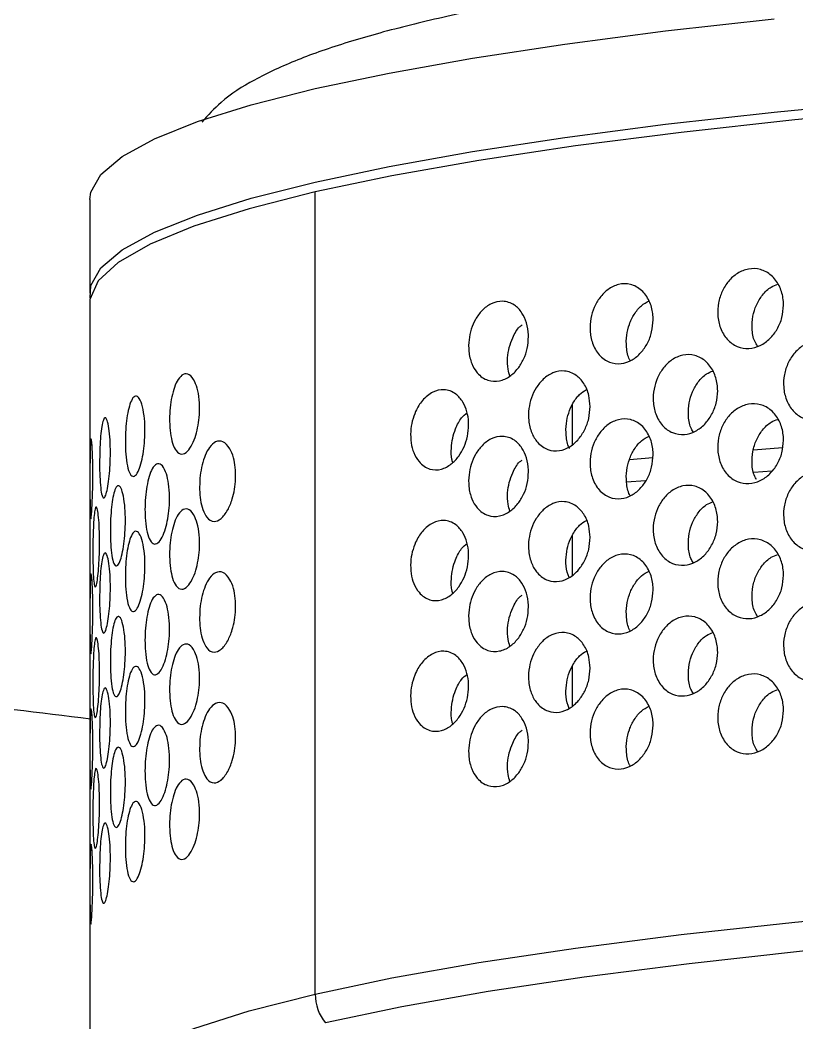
# Model space of a CAD drawing. Extents: x -54 to 18, y -18 to 89.
# Drawn here: x -24.053 to -23.083, y 22.315 to 23.567 of the extents above; entities that cross this region are included whole.
import ezdxf

# ---------------------------------------------------------------- set-up
doc = ezdxf.new("R2010")
doc.units = 0
doc.header["$MEASUREMENT"] = 0
doc.layers.add('GEOMETRY', color=2, linetype='Continuous', lineweight=25)

# ---------------------------------------------------------------- blocks, each defined once
blk = doc.blocks.new('2026 MINI-ASPIRE')
at = {"layer": 'GEOMETRY'}
for p, q in [((-5.809, -28.4009), (-5.809, -27.3991)), ((-6.0905, -27.4087), (-6.0905, -27.5253)), ((-6.0905, -27.5377), (-6.0905, -27.8206)), ((-5.4878, -27.7145), (-5.4878, -27.6648)), ((-5.4878, -27.7145), (-5.4878, -27.6648)), ((-5.2617, -27.7212), (-5.2253, -27.7184)), ((-5.4166, -27.7331), (-5.3873, -27.7308)), ((-5.2387, -27.7478), (-5.261, -27.7495)), ((-5.3963, -27.7599), (-5.4201, -27.7617)), ((-5.4878, -27.8778), (-5.4878, -27.8281)), ((-5.4878, -27.8778), (-5.4878, -27.8281)), ((-6.0905, -27.9106), (-6.0905, -27.9839)), ((-5.4878, -28.041), (-5.4878, -27.9914)), ((-5.4878, -28.041), (-5.4878, -27.9914)), ((-6.0905, -28.0739), (-6.0905, -28.1471)), ((-6.0905, -28.2372), (-6.0905, -28.5395))]:
    blk.add_line(p, q, dxfattribs=at)
at = {"layer": 'GEOMETRY', "flags": 128}
for points in [[(-6.0905, -27.4087), (-6.0894, -27.3995), (-6.0767, -27.3771), (-6.0501, -27.3548), (-6.0098, -27.3329), (-5.9559, -27.3113), (-5.8889, -27.2904), (-5.809, -27.2701), (-5.7168, -27.2506), (-5.6127, -27.232), (-5.4974, -27.2145), (-5.3716, -27.198), (-5.2358, -27.1828)], [(-6.09, -27.5315), (-6.0894, -27.5161), (-6.0767, -27.4937), (-6.0501, -27.4714), (-6.0098, -27.4495), (-5.9559, -27.428), (-5.8889, -27.407), (-5.809, -27.3867), (-5.7168, -27.3672), (-5.6127, -27.3487), (-5.4974, -27.3311), (-5.3716, -27.3146), (-5.2358, -27.2994), (-5.091, -27.2855), (-4.938, -27.2729), (-4.7775, -27.2618), (-4.6107, -27.2521), (-4.4383, -27.2441)], [(-2.5159, -27.275), (-2.6886, -27.2649), (-2.8672, -27.2565), (-3.0506, -27.2499), (-3.2378, -27.245), (-3.4275, -27.2419), (-3.6187, -27.2407), (-3.81, -27.2413), (-4.0003, -27.2437), (-4.1886, -27.2479), (-4.3735, -27.2539), (-4.554, -27.2617), (-4.7289, -27.2712), (-4.8972, -27.2823), (-5.0578, -27.295), (-5.2098, -27.3091), (-5.3521, -27.3247), (-5.484, -27.3416), (-5.6046, -27.3597), (-5.7132, -27.3789), (-5.809, -27.3991)], [(-5.809, -27.3991), (-5.8916, -27.4202), (-5.9604, -27.4419), (-6.0149, -27.4643), (-6.0549, -27.4871), (-6.0801, -27.5102), (-6.0903, -27.5335), (-6.0905, -27.5377)], [(-5.809, -28.4009), (-5.7132, -28.3807), (-5.6046, -28.3615), (-5.484, -28.3434), (-5.3521, -28.3265), (-5.2098, -28.3109), (-5.0578, -28.2967), (-4.8972, -28.284), (-4.7289, -28.2729), (-4.554, -28.2635), (-4.3735, -28.2557), (-4.1886, -28.2497), (-4.0003, -28.2455), (-3.81, -28.243), (-3.6187, -28.2425), (-3.4275, -28.2437), (-3.2378, -28.2468), (-3.0506, -28.2516), (-2.8672, -28.2583), (-2.6886, -28.2667), (-2.5159, -28.2767)], [(-2.5227, -28.3134), (-2.6944, -28.3034), (-2.8719, -28.2951), (-3.0543, -28.2885), (-3.2403, -28.2836), (-3.4289, -28.2806), (-3.6189, -28.2793), (-3.809, -28.2799), (-3.9983, -28.2823), (-4.1854, -28.2865), (-4.3692, -28.2925), (-4.5486, -28.3002), (-4.7224, -28.3096), (-4.8897, -28.3207), (-5.0494, -28.3333), (-5.2004, -28.3474), (-5.3419, -28.3629), (-5.473, -28.3797), (-5.5929, -28.3977), (-5.7008, -28.4168), (-5.7961, -28.4368)], [(-6.0905, -28.5394), (-6.0903, -28.5353), (-6.0801, -28.512), (-6.0549, -28.4889), (-6.0149, -28.4661), (-5.9604, -28.4437), (-5.8916, -28.4219), (-5.809, -28.4009)]]:
    blk.add_lwpolyline(points, dxfattribs=at)
at = {"layer": 'GEOMETRY'}
blk.add_arc((-5.753, -28.401), 0.056, 179.9067, 219.7494, dxfattribs=at)
for points, knots in [([(-2.5996, -27.0667), (-2.6258, -27.0651), (-2.702, -27.0603), (-2.8322, -27.0535), (-2.9911, -27.0468), (-3.1537, -27.0415), (-3.3189, -27.0377), (-3.4859, -27.0354), (-3.6539, -27.0347), (-3.8218, -27.0355), (-3.9888, -27.0378), (-4.1539, -27.0415), (-4.3164, -27.0468), (-4.4752, -27.0536), (-4.6296, -27.0617), (-4.7787, -27.0713), (-4.9218, -27.0822), (-5.058, -27.0944), (-5.1867, -27.1078), (-5.3072, -27.1224), (-5.4189, -27.1381), (-5.5214, -27.1549), (-5.6141, -27.1728), (-5.697, -27.1918), (-5.7699, -27.212), (-5.8331, -27.234), (-5.8849, -27.2581), (-5.9234, -27.282), (-5.9428, -27.3033), (-5.9505, -27.3118)], [0, 0, 0, 0, 0.019913, 0.057807, 0.095691, 0.13356, 0.171418, 0.20927, 0.247118, 0.284964, 0.322812, 0.360662, 0.398518, 0.436383, 0.474261, 0.512156, 0.550073, 0.58802, 0.626007, 0.66405, 0.702167, 0.740393, 0.778776, 0.817401, 0.856416, 0.896101, 0.937022, 0.974738, 1, 1, 1, 1]), ([(-5.2241, -27.5403), (-5.2245, -27.5456), (-5.2253, -27.5562), (-5.2316, -27.5709), (-5.241, -27.5831), (-5.2533, -27.5918), (-5.2675, -27.5955), (-5.2822, -27.593), (-5.2948, -27.5841), (-5.3034, -27.57), (-5.3069, -27.5537), (-5.3058, -27.5376), (-5.3011, -27.5227), (-5.2929, -27.5098), (-5.2816, -27.4998), (-5.2677, -27.4943), (-5.2528, -27.4949), (-5.2391, -27.5021), (-5.2292, -27.515), (-5.2246, -27.5287), (-5.2242, -27.5374), (-5.2241, -27.5403)], [0, 0, 0, 0, 0.048167, 0.096278, 0.14592, 0.199309, 0.256978, 0.31786, 0.378925, 0.436276, 0.487919, 0.535291, 0.581667, 0.630139, 0.68281, 0.740313, 0.801238, 0.862261, 0.91984, 0.972467, 1, 1, 1, 1]), ([(-5.3869, -27.5587), (-5.3873, -27.5638), (-5.388, -27.5741), (-5.3937, -27.5884), (-5.4021, -27.6007), (-5.4135, -27.6099), (-5.4273, -27.6145), (-5.4418, -27.6127), (-5.4546, -27.6039), (-5.4631, -27.5893), (-5.4663, -27.5728), (-5.4652, -27.557), (-5.4608, -27.5427), (-5.4535, -27.5301), (-5.443, -27.5198), (-5.4298, -27.5135), (-5.415, -27.5134), (-5.4012, -27.5206), (-5.3914, -27.534), (-5.3873, -27.5478), (-5.387, -27.5561), (-5.3869, -27.5587)], [0, 0, 0, 0, 0.045542, 0.091004, 0.138547, 0.191447, 0.250736, 0.315254, 0.380548, 0.440178, 0.490829, 0.535187, 0.578324, 0.62442, 0.676338, 0.735329, 0.799891, 0.865142, 0.925106, 0.977143, 1, 1, 1, 1]), ([(-5.2565, -27.5916), (-5.2578, -27.5897), (-5.2617, -27.5838), (-5.2639, -27.5703), (-5.263, -27.5544), (-5.2583, -27.5397), (-5.2504, -27.527), (-5.2409, -27.5177), (-5.2339, -27.5153), (-5.231, -27.5143)], [0, 0, 0, 0, 0.0814662, 0.2501246, 0.4029606, 0.5522627, 0.7092395, 0.8815067, 1, 1, 1, 1]), ([(-5.5426, -27.5798), (-5.5429, -27.5847), (-5.5436, -27.5946), (-5.5485, -27.6085), (-5.556, -27.6207), (-5.5663, -27.6305), (-5.5793, -27.6362), (-5.5937, -27.6355), (-5.6058, -27.6274), (-5.6139, -27.6141), (-5.6176, -27.5993), (-5.6174, -27.5839), (-5.6144, -27.57), (-5.6088, -27.5573), (-5.6003, -27.546), (-5.5887, -27.5375), (-5.5746, -27.5343), (-5.561, -27.5386), (-5.5507, -27.5489), (-5.5445, -27.5621), (-5.5426, -27.5731), (-5.5426, -27.5791), (-5.5426, -27.5798)], [0, 0, 0, 0, 0.042288, 0.084472, 0.129234, 0.181131, 0.242017, 0.311125, 0.382481, 0.431409, 0.480646, 0.522704, 0.561637, 0.603121, 0.651197, 0.708651, 0.775674, 0.847351, 0.90168, 0.947725, 0.993967, 1, 1, 1, 1]), ([(-5.4157, -27.6095), (-5.4159, -27.6091), (-5.4186, -27.6048), (-5.4206, -27.5936), (-5.4205, -27.5783), (-5.417, -27.5638), (-5.4106, -27.551), (-5.4021, -27.5405), (-5.3952, -27.5369), (-5.392, -27.5352)], [0, 0, 0, 0, 0.0183211, 0.1976823, 0.3552481, 0.5041291, 0.6614935, 0.8396575, 1, 1, 1, 1]), ([(-5.5656, -27.6298), (-5.5666, -27.6267), (-5.5688, -27.6196), (-5.5691, -27.6065), (-5.5669, -27.5928), (-5.5619, -27.5792), (-5.5563, -27.5693), (-5.5517, -27.566), (-5.5507, -27.5652)], [0, 0, 0, 0, 0.141702, 0.32843, 0.49899, 0.676457, 0.928102, 1, 1, 1, 1]), ([(-5.1403, -27.6304), (-5.1407, -27.6358), (-5.1416, -27.6465), (-5.1482, -27.6613), (-5.1579, -27.6735), (-5.1706, -27.6819), (-5.1851, -27.6853), (-5.1998, -27.6825), (-5.2124, -27.6735), (-5.221, -27.6596), (-5.2246, -27.6434), (-5.2236, -27.6271), (-5.2187, -27.612), (-5.2101, -27.599), (-5.1984, -27.5892), (-5.1842, -27.584), (-5.1692, -27.5849), (-5.1556, -27.5922), (-5.1456, -27.6048), (-5.1409, -27.6185), (-5.1404, -27.6273), (-5.1403, -27.6304)], [0, 0, 0, 0, 0.049271, 0.098496, 0.148982, 0.202498, 0.259419, 0.318816, 0.378273, 0.434803, 0.486856, 0.535466, 0.583223, 0.632709, 0.685667, 0.742514, 0.80197, 0.861366, 0.91803, 0.970857, 1, 1, 1, 1]), ([(-5.3063, -27.6475), (-5.3067, -27.6527), (-5.3075, -27.6631), (-5.3135, -27.6777), (-5.3224, -27.6899), (-5.3343, -27.6988), (-5.3483, -27.703), (-5.3629, -27.7008), (-5.3756, -27.6919), (-5.3841, -27.6776), (-5.3875, -27.6612), (-5.3864, -27.6453), (-5.3818, -27.6307), (-5.3741, -27.6179), (-5.3632, -27.6077), (-5.3496, -27.6019), (-5.3348, -27.6021), (-5.321, -27.6093), (-5.3111, -27.6224), (-5.3068, -27.6362), (-5.3064, -27.6447), (-5.3063, -27.6475)], [0, 0, 0, 0, 0.046926, 0.093785, 0.142451, 0.195643, 0.254107, 0.316691, 0.37968, 0.438047, 0.489225, 0.535186, 0.580023, 0.627364, 0.679688, 0.737903, 0.800519, 0.863475, 0.922148, 0.974524, 1, 1, 1, 1]), ([(-5.9909, -27.6834), (-5.9907, -27.6784), (-5.9904, -27.6685), (-5.9882, -27.6545), (-5.9848, -27.642), (-5.9799, -27.6319), (-5.9735, -27.6258), (-5.9662, -27.626), (-5.9598, -27.6338), (-5.9553, -27.6468), (-5.9533, -27.6615), (-5.9533, -27.6769), (-5.955, -27.6909), (-5.9581, -27.7037), (-5.9627, -27.7153), (-5.9688, -27.7241), (-5.9759, -27.7278), (-5.9824, -27.724), (-5.9872, -27.714), (-5.99, -27.701), (-5.9908, -27.6901), (-5.9909, -27.6841), (-5.9909, -27.6834)], [0, 0, 0, 0, 0.042288, 0.084472, 0.129234, 0.181131, 0.242017, 0.311125, 0.382481, 0.431409, 0.480646, 0.522704, 0.561637, 0.603121, 0.651197, 0.708651, 0.775674, 0.847351, 0.90168, 0.947725, 0.993967, 1, 1, 1, 1]), ([(-5.4657, -27.6671), (-5.466, -27.6722), (-5.4667, -27.6823), (-5.4721, -27.6964), (-5.48, -27.7086), (-5.4909, -27.7181), (-5.5043, -27.7233), (-5.5188, -27.722), (-5.5309, -27.7137), (-5.5391, -27.7004), (-5.5428, -27.6854), (-5.5426, -27.6698), (-5.5392, -27.6556), (-5.533, -27.6427), (-5.5238, -27.6316), (-5.5116, -27.6237), (-5.4972, -27.6215), (-5.4836, -27.6264), (-5.473, -27.6375), (-5.4668, -27.6516), (-5.466, -27.6624), (-5.4657, -27.6671)], [0, 0, 0, 0, 0.043994, 0.087896, 0.134139, 0.186614, 0.246714, 0.313397, 0.381439, 0.431155, 0.481132, 0.524768, 0.56583, 0.60931, 0.65879, 0.716444, 0.781827, 0.850239, 0.903931, 0.957895, 1, 1, 1, 1]), ([(-5.3368, -27.6985), (-5.3379, -27.6969), (-5.3415, -27.6913), (-5.3434, -27.6782), (-5.3425, -27.6625), (-5.338, -27.6481), (-5.3305, -27.6355), (-5.3216, -27.6263), (-5.3149, -27.6237), (-5.3123, -27.6227)], [0, 0, 0, 0, 0.072041, 0.244986, 0.397853, 0.54666, 0.704984, 0.882092, 1, 1, 1, 1]), ([(-5.6174, -27.6899), (-5.6177, -27.6947), (-5.6183, -27.7044), (-5.6229, -27.718), (-5.6298, -27.7301), (-5.6395, -27.7401), (-5.6521, -27.7465), (-5.6663, -27.7465), (-5.6783, -27.7386), (-5.6859, -27.7259), (-5.6896, -27.7126), (-5.6901, -27.6986), (-5.688, -27.6849), (-5.6832, -27.6712), (-5.6746, -27.6578), (-5.6623, -27.648), (-5.6477, -27.6447), (-5.6343, -27.6494), (-5.6246, -27.6602), (-5.6192, -27.6728), (-5.6175, -27.6832), (-5.6174, -27.6888), (-5.6174, -27.6899)], [0, 0, 0, 0, 0.04041, 0.080703, 0.123777, 0.174902, 0.236496, 0.308292, 0.383656, 0.431649, 0.471876, 0.512265, 0.549016, 0.587221, 0.641782, 0.710237, 0.779466, 0.855047, 0.908072, 0.95212, 0.991142, 1, 1, 1, 1]), ([(-5.4913, -27.7193), (-5.4914, -27.719), (-5.494, -27.7148), (-5.4959, -27.7039), (-5.4959, -27.6887), (-5.4927, -27.6746), (-5.487, -27.662), (-5.4794, -27.6516), (-5.4732, -27.6477), (-5.4703, -27.646)], [0, 0, 0, 0, 0.0148775, 0.1998457, 0.3586604, 0.506302, 0.6634216, 0.8447307, 1, 1, 1, 1]), ([(-6.0461, -27.711), (-6.046, -27.7058), (-6.0458, -27.6955), (-6.0442, -27.6809), (-6.0419, -27.6683), (-6.0385, -27.6586), (-6.0344, -27.6533), (-6.0297, -27.6544), (-6.0255, -27.6628), (-6.0225, -27.6769), (-6.0214, -27.6934), (-6.0218, -27.7092), (-6.0233, -27.7236), (-6.0258, -27.7366), (-6.0293, -27.7473), (-6.0336, -27.7542), (-6.0381, -27.7549), (-6.0421, -27.7483), (-6.0448, -27.7355), (-6.046, -27.7218), (-6.046, -27.7135), (-6.0461, -27.711)], [0, 0, 0, 0, 0.045542, 0.091004, 0.138547, 0.191447, 0.250736, 0.315254, 0.380548, 0.440178, 0.490829, 0.535187, 0.578324, 0.62442, 0.676338, 0.735329, 0.799891, 0.865142, 0.925106, 0.977143, 1, 1, 1, 1]), ([(-5.2241, -27.7091), (-5.2245, -27.7144), (-5.2253, -27.7249), (-5.2316, -27.7396), (-5.241, -27.7519), (-5.2533, -27.7605), (-5.2675, -27.7642), (-5.2822, -27.7618), (-5.2948, -27.7528), (-5.3034, -27.7388), (-5.3069, -27.7224), (-5.3058, -27.7063), (-5.3011, -27.6914), (-5.2929, -27.6785), (-5.2816, -27.6686), (-5.2677, -27.6631), (-5.2528, -27.6636), (-5.2391, -27.6709), (-5.2292, -27.6837), (-5.2246, -27.6974), (-5.2242, -27.7061), (-5.2241, -27.7091)], [0, 0, 0, 0, 0.048167, 0.096278, 0.14592, 0.199309, 0.256978, 0.31786, 0.378925, 0.436276, 0.487919, 0.535291, 0.581667, 0.630139, 0.68281, 0.740313, 0.801238, 0.862261, 0.91984, 0.972467, 1, 1, 1, 1]), ([(-5.6372, -27.7369), (-5.6376, -27.7356), (-5.6391, -27.7304), (-5.6393, -27.7195), (-5.6376, -27.7063), (-5.6333, -27.6929), (-5.6272, -27.6812), (-5.6216, -27.6767), (-5.6193, -27.6749)], [0, 0, 0, 0, 0.060263, 0.242068, 0.404447, 0.572315, 0.820524, 1, 1, 1, 1]), ([(-6.0783, -27.7377), (-6.0782, -27.7324), (-6.0781, -27.7218), (-6.0773, -27.7067), (-6.076, -27.694), (-6.0741, -27.6846), (-6.0719, -27.6801), (-6.0694, -27.6818), (-6.0671, -27.6902), (-6.0654, -27.7038), (-6.0647, -27.7199), (-6.0649, -27.7361), (-6.0659, -27.7512), (-6.0674, -27.7645), (-6.0695, -27.7751), (-6.0719, -27.7813), (-6.0742, -27.7816), (-6.0762, -27.7751), (-6.0776, -27.7628), (-6.0782, -27.7493), (-6.0783, -27.7407), (-6.0783, -27.7377)], [0, 0, 0, 0, 0.048167, 0.096278, 0.14592, 0.199309, 0.256978, 0.31786, 0.378925, 0.436276, 0.487919, 0.535291, 0.581667, 0.630139, 0.68281, 0.740313, 0.801238, 0.862261, 0.91984, 0.972467, 1, 1, 1, 1]), ([(-5.3869, -27.7274), (-5.3873, -27.7325), (-5.388, -27.7428), (-5.3937, -27.7572), (-5.4021, -27.7694), (-5.4135, -27.7786), (-5.4273, -27.7832), (-5.4418, -27.7815), (-5.4546, -27.7726), (-5.4631, -27.7581), (-5.4663, -27.7415), (-5.4652, -27.7257), (-5.4608, -27.7115), (-5.4535, -27.6988), (-5.443, -27.6885), (-5.4298, -27.6823), (-5.415, -27.6822), (-5.4012, -27.6894), (-5.3914, -27.7027), (-5.3873, -27.7166), (-5.387, -27.7249), (-5.3869, -27.7274)], [0, 0, 0, 0, 0.045542, 0.091004, 0.138547, 0.191447, 0.250736, 0.315254, 0.380548, 0.440178, 0.490829, 0.535187, 0.578324, 0.62442, 0.676338, 0.735329, 0.799891, 0.865142, 0.925106, 0.977143, 1, 1, 1, 1]), ([(-5.2578, -27.7582), (-5.2586, -27.7569), (-5.262, -27.7516), (-5.2639, -27.739), (-5.263, -27.7232), (-5.2583, -27.7084), (-5.2504, -27.6957), (-5.2409, -27.6865), (-5.2339, -27.684), (-5.231, -27.6831)], [0, 0, 0, 0, 0.053837, 0.227569, 0.385002, 0.538795, 0.700493, 0.877942, 1, 1, 1, 1]), ([(-6.0903, -27.7637), (-6.0903, -27.7582), (-6.0903, -27.7474), (-6.0902, -27.732), (-6.09, -27.7192), (-6.0896, -27.7102), (-6.089, -27.7063), (-6.0882, -27.7084), (-6.0875, -27.7167), (-6.0869, -27.7299), (-6.0866, -27.7458), (-6.0867, -27.7624), (-6.0871, -27.778), (-6.0876, -27.7915), (-6.0883, -27.8019), (-6.089, -27.8077), (-6.0896, -27.8075), (-6.09, -27.8009), (-6.0902, -27.7891), (-6.0903, -27.7757), (-6.0903, -27.7669), (-6.0903, -27.7637)], [0, 0, 0, 0, 0.050243, 0.10045, 0.151661, 0.205251, 0.261486, 0.319599, 0.377716, 0.433578, 0.485991, 0.535683, 0.584668, 0.63505, 0.688237, 0.744482, 0.802669, 0.860702, 0.916608, 0.969601, 1, 1, 1, 1]), ([(-5.9534, -27.7675), (-5.9532, -27.7627), (-5.9529, -27.753), (-5.9503, -27.7393), (-5.9463, -27.727), (-5.9406, -27.7166), (-5.933, -27.71), (-5.9241, -27.7097), (-5.9161, -27.7173), (-5.911, -27.7298), (-5.9085, -27.743), (-5.9081, -27.757), (-5.9096, -27.7707), (-5.9128, -27.7845), (-5.9186, -27.7981), (-5.9266, -27.8082), (-5.9357, -27.8119), (-5.9437, -27.8076), (-5.9493, -27.797), (-5.9524, -27.7846), (-5.9533, -27.7742), (-5.9534, -27.7686), (-5.9534, -27.7675)], [0, 0, 0, 0, 0.04041, 0.080703, 0.123777, 0.174902, 0.236496, 0.308292, 0.383656, 0.431649, 0.471876, 0.512265, 0.549016, 0.587221, 0.641782, 0.710237, 0.779466, 0.855047, 0.908072, 0.95212, 0.991142, 1, 1, 1, 1]), ([(-5.5426, -27.7485), (-5.5429, -27.7535), (-5.5436, -27.7634), (-5.5485, -27.7773), (-5.556, -27.7894), (-5.5663, -27.7992), (-5.5793, -27.8049), (-5.5937, -27.8042), (-5.6058, -27.7961), (-5.6139, -27.7828), (-5.6176, -27.768), (-5.6174, -27.7526), (-5.6144, -27.7387), (-5.6088, -27.726), (-5.6003, -27.7147), (-5.5887, -27.7062), (-5.5746, -27.703), (-5.561, -27.7073), (-5.5507, -27.7176), (-5.5445, -27.7308), (-5.5426, -27.7418), (-5.5426, -27.7478), (-5.5426, -27.7485)], [0, 0, 0, 0, 0.042288, 0.084472, 0.129234, 0.181131, 0.242017, 0.311125, 0.382481, 0.431409, 0.480646, 0.522704, 0.561637, 0.603121, 0.651197, 0.708651, 0.775674, 0.847351, 0.90168, 0.947725, 0.993967, 1, 1, 1, 1]), ([(-5.4157, -27.7783), (-5.4159, -27.7779), (-5.4186, -27.7736), (-5.4206, -27.7624), (-5.4205, -27.747), (-5.417, -27.7326), (-5.4106, -27.7197), (-5.4021, -27.7093), (-5.3952, -27.7056), (-5.392, -27.7039)], [0, 0, 0, 0, 0.018321, 0.197682, 0.355248, 0.504129, 0.661494, 0.839658, 1, 1, 1, 1]), ([(-6.0216, -27.7956), (-6.0215, -27.7905), (-6.0212, -27.7804), (-6.0193, -27.7661), (-6.0164, -27.7535), (-6.0123, -27.7436), (-6.0071, -27.7379), (-6.0012, -27.7386), (-5.996, -27.7465), (-5.9924, -27.7595), (-5.9908, -27.7744), (-5.9909, -27.79), (-5.9924, -27.8043), (-5.9951, -27.8174), (-5.9991, -27.8289), (-6.0042, -27.8372), (-6.0099, -27.84), (-6.0151, -27.8356), (-6.019, -27.8249), (-6.0212, -27.8111), (-6.0215, -27.8003), (-6.0216, -27.7956)], [0, 0, 0, 0, 0.043994, 0.087896, 0.134139, 0.186614, 0.246714, 0.313397, 0.381439, 0.431155, 0.481132, 0.524768, 0.56583, 0.60931, 0.65879, 0.716444, 0.781827, 0.850239, 0.903931, 0.957895, 1, 1, 1, 1]), ([(-5.5658, -27.7978), (-5.5667, -27.795), (-5.5688, -27.7881), (-5.5691, -27.7752), (-5.5669, -27.7615), (-5.5619, -27.748), (-5.5563, -27.738), (-5.5517, -27.7347), (-5.5507, -27.734)], [0, 0, 0, 0, 0.132571, 0.321286, 0.49366, 0.673015, 0.927337, 1, 1, 1, 1]), ([(-5.1403, -27.7937), (-5.1407, -27.799), (-5.1416, -27.8097), (-5.1482, -27.8246), (-5.1579, -27.8368), (-5.1706, -27.8452), (-5.1851, -27.8485), (-5.1998, -27.8458), (-5.2124, -27.8367), (-5.221, -27.8229), (-5.2246, -27.8067), (-5.2236, -27.7903), (-5.2187, -27.7752), (-5.2101, -27.7623), (-5.1984, -27.7524), (-5.1842, -27.7473), (-5.1692, -27.7481), (-5.1556, -27.7555), (-5.1456, -27.7681), (-5.1409, -27.7818), (-5.1404, -27.7906), (-5.1403, -27.7937)], [0, 0, 0, 0, 0.049271, 0.098496, 0.148982, 0.202498, 0.259419, 0.318816, 0.378273, 0.434803, 0.486856, 0.535466, 0.583223, 0.632709, 0.685667, 0.742514, 0.80197, 0.861366, 0.91803, 0.970857, 1, 1, 1, 1]), ([(-6.0648, -27.8227), (-6.0648, -27.8175), (-6.0646, -27.807), (-6.0634, -27.7922), (-6.0616, -27.7795), (-6.059, -27.77), (-6.0558, -27.7651), (-6.0523, -27.7666), (-6.0491, -27.7749), (-6.0468, -27.7887), (-6.0459, -27.805), (-6.0462, -27.821), (-6.0474, -27.8358), (-6.0495, -27.849), (-6.0522, -27.8596), (-6.0555, -27.8662), (-6.0589, -27.8666), (-6.0619, -27.8601), (-6.0639, -27.8476), (-6.0647, -27.834), (-6.0648, -27.8255), (-6.0648, -27.8227)], [0, 0, 0, 0, 0.046926, 0.093785, 0.142451, 0.195643, 0.254107, 0.316691, 0.37968, 0.438047, 0.489225, 0.535186, 0.580023, 0.627364, 0.679688, 0.737903, 0.800519, 0.863475, 0.922148, 0.974524, 1, 1, 1, 1]), ([(-5.3063, -27.8107), (-5.3067, -27.816), (-5.3075, -27.8264), (-5.3135, -27.8409), (-5.3224, -27.8532), (-5.3343, -27.8621), (-5.3483, -27.8662), (-5.3629, -27.8641), (-5.3756, -27.8552), (-5.3841, -27.8409), (-5.3875, -27.8245), (-5.3864, -27.8085), (-5.3818, -27.794), (-5.3741, -27.7812), (-5.3632, -27.771), (-5.3496, -27.7651), (-5.3348, -27.7654), (-5.321, -27.7726), (-5.3111, -27.7857), (-5.3068, -27.7994), (-5.3064, -27.808), (-5.3063, -27.8107)], [0, 0, 0, 0, 0.046926, 0.093785, 0.142451, 0.195643, 0.254107, 0.316691, 0.37968, 0.438047, 0.489225, 0.535186, 0.580023, 0.627364, 0.679688, 0.737903, 0.800519, 0.863475, 0.922148, 0.974524, 1, 1, 1, 1]), ([(-5.4657, -27.8304), (-5.466, -27.8355), (-5.4667, -27.8456), (-5.4721, -27.8597), (-5.48, -27.8719), (-5.4909, -27.8814), (-5.5043, -27.8865), (-5.5188, -27.8853), (-5.5309, -27.8769), (-5.5391, -27.8637), (-5.5428, -27.8487), (-5.5426, -27.8331), (-5.5392, -27.8188), (-5.533, -27.806), (-5.5238, -27.7949), (-5.5116, -27.787), (-5.4972, -27.7847), (-5.4836, -27.7897), (-5.473, -27.8008), (-5.4668, -27.8149), (-5.466, -27.8257), (-5.4657, -27.8304)], [0, 0, 0, 0, 0.043994, 0.087896, 0.134139, 0.186614, 0.246714, 0.313397, 0.381439, 0.431155, 0.481132, 0.524768, 0.56583, 0.60931, 0.65879, 0.716444, 0.781827, 0.850239, 0.903931, 0.957895, 1, 1, 1, 1]), ([(-5.3368, -27.8618), (-5.3379, -27.8602), (-5.3415, -27.8545), (-5.3434, -27.8414), (-5.3425, -27.8258), (-5.338, -27.8113), (-5.3305, -27.7988), (-5.3216, -27.7895), (-5.3149, -27.787), (-5.3123, -27.786)], [0, 0, 0, 0, 0.072041, 0.244986, 0.397853, 0.54666, 0.704984, 0.882092, 1, 1, 1, 1]), ([(-6.0867, -27.8491), (-6.0867, -27.8437), (-6.0866, -27.8329), (-6.0861, -27.8177), (-6.0853, -27.8049), (-6.0842, -27.7958), (-6.0828, -27.7916), (-6.0813, -27.7935), (-6.0798, -27.8018), (-6.0787, -27.8152), (-6.0782, -27.8312), (-6.0783, -27.8476), (-6.079, -27.863), (-6.08, -27.8764), (-6.0814, -27.8869), (-6.0829, -27.8929), (-6.0844, -27.8929), (-6.0855, -27.8864), (-6.0863, -27.8743), (-6.0866, -27.8609), (-6.0867, -27.8522), (-6.0867, -27.8491)], [0, 0, 0, 0, 0.049271, 0.098496, 0.148982, 0.202498, 0.259419, 0.318816, 0.378273, 0.434803, 0.486856, 0.535466, 0.583223, 0.632709, 0.685667, 0.742514, 0.80197, 0.861366, 0.91803, 0.970857, 1, 1, 1, 1]), ([(-5.9909, -27.8521), (-5.9907, -27.8472), (-5.9904, -27.8373), (-5.9882, -27.8232), (-5.9848, -27.8108), (-5.9799, -27.8006), (-5.9735, -27.7945), (-5.9662, -27.7947), (-5.9598, -27.8025), (-5.9553, -27.8155), (-5.9533, -27.8302), (-5.9533, -27.8456), (-5.955, -27.8596), (-5.9581, -27.8725), (-5.9627, -27.884), (-5.9688, -27.8929), (-5.9759, -27.8965), (-5.9824, -27.8927), (-5.9872, -27.8827), (-5.99, -27.8698), (-5.9908, -27.8588), (-5.9909, -27.8528), (-5.9909, -27.8521)], [0, 0, 0, 0, 0.042288, 0.084472, 0.129234, 0.181131, 0.242017, 0.311125, 0.382481, 0.431409, 0.480646, 0.522704, 0.561637, 0.603121, 0.651197, 0.708651, 0.775674, 0.847351, 0.90168, 0.947725, 0.993967, 1, 1, 1, 1]), ([(-5.6174, -27.8531), (-5.6177, -27.858), (-5.6183, -27.8676), (-5.6229, -27.8812), (-5.6298, -27.8933), (-5.6395, -27.9034), (-5.6521, -27.9098), (-5.6663, -27.9097), (-5.6783, -27.9019), (-5.6859, -27.8892), (-5.6896, -27.8759), (-5.6901, -27.8619), (-5.688, -27.8482), (-5.6832, -27.8345), (-5.6746, -27.8211), (-5.6623, -27.8113), (-5.6477, -27.808), (-5.6343, -27.8126), (-5.6246, -27.8234), (-5.6192, -27.836), (-5.6175, -27.8465), (-5.6174, -27.8521), (-5.6174, -27.8531)], [0, 0, 0, 0, 0.04041, 0.080703, 0.123777, 0.174902, 0.236496, 0.308292, 0.383656, 0.431649, 0.471876, 0.512265, 0.549016, 0.587221, 0.641782, 0.710237, 0.779466, 0.855047, 0.908072, 0.95212, 0.991142, 1, 1, 1, 1]), ([(-5.492, -27.8807), (-5.4935, -27.8761), (-5.4962, -27.8672), (-5.4958, -27.8519), (-5.4928, -27.8379), (-5.487, -27.8253), (-5.4794, -27.8149), (-5.4732, -27.811), (-5.4703, -27.8093)], [0, 0, 0, 0, 0.17908, 0.342016, 0.493489, 0.654687, 0.840701, 1, 1, 1, 1]), ([(-6.0905, -27.8206), (-6.0905, -27.8206), (-6.0905, -27.8214), (-6.0905, -27.8283), (-6.0904, -27.8409), (-6.0903, -27.8569), (-6.0903, -27.8736), (-6.0904, -27.8893), (-6.0905, -27.9025), (-6.0905, -27.908), (-6.0905, -27.9106)], [0, 0, 0, 0, 0.005461, 0.162506, 0.314914, 0.460171, 0.599655, 0.737577, 0.878529, 1, 1, 1, 1]), ([(-6.0461, -27.8797), (-6.046, -27.8746), (-6.0458, -27.8643), (-6.0442, -27.8496), (-6.0419, -27.837), (-6.0385, -27.8273), (-6.0344, -27.8221), (-6.0297, -27.8232), (-6.0255, -27.8315), (-6.0225, -27.8457), (-6.0214, -27.8621), (-6.0218, -27.8779), (-6.0233, -27.8923), (-6.0258, -27.9053), (-6.0293, -27.9161), (-6.0336, -27.9229), (-6.0381, -27.9237), (-6.0421, -27.9171), (-6.0448, -27.9042), (-6.046, -27.8905), (-6.046, -27.8822), (-6.0461, -27.8797)], [0, 0, 0, 0, 0.045542, 0.091004, 0.138547, 0.191447, 0.250736, 0.315254, 0.380548, 0.440178, 0.490829, 0.535187, 0.578324, 0.62442, 0.676338, 0.735329, 0.799891, 0.865142, 0.925106, 0.977143, 1, 1, 1, 1]), ([(-5.6372, -27.9002), (-5.6376, -27.8989), (-5.6391, -27.8937), (-5.6393, -27.8828), (-5.6376, -27.8696), (-5.6333, -27.8562), (-5.6272, -27.8445), (-5.6216, -27.84), (-5.6193, -27.8381)], [0, 0, 0, 0, 0.060263, 0.242068, 0.404447, 0.572315, 0.820524, 1, 1, 1, 1]), ([(-5.2241, -27.8778), (-5.2245, -27.8831), (-5.2253, -27.8937), (-5.2316, -27.9084), (-5.241, -27.9206), (-5.2533, -27.9293), (-5.2675, -27.933), (-5.2822, -27.9305), (-5.2948, -27.9215), (-5.3034, -27.9075), (-5.3069, -27.8912), (-5.3058, -27.875), (-5.3011, -27.8602), (-5.2929, -27.8473), (-5.2816, -27.8373), (-5.2677, -27.8318), (-5.2528, -27.8323), (-5.2391, -27.8396), (-5.2292, -27.8524), (-5.2246, -27.8662), (-5.2242, -27.8748), (-5.2241, -27.8778)], [0, 0, 0, 0, 0.048167, 0.096278, 0.14592, 0.199309, 0.256978, 0.31786, 0.378925, 0.436276, 0.487919, 0.535291, 0.581667, 0.630139, 0.68281, 0.740313, 0.801238, 0.862261, 0.91984, 0.972467, 1, 1, 1, 1]), ([(-6.0783, -27.9064), (-6.0782, -27.9011), (-6.0781, -27.8905), (-6.0773, -27.8754), (-6.076, -27.8627), (-6.0741, -27.8534), (-6.0719, -27.8489), (-6.0694, -27.8506), (-6.0671, -27.8589), (-6.0654, -27.8725), (-6.0647, -27.8886), (-6.0649, -27.9048), (-6.0659, -27.9199), (-6.0674, -27.9332), (-6.0695, -27.9438), (-6.0719, -27.9501), (-6.0742, -27.9503), (-6.0762, -27.9438), (-6.0776, -27.9315), (-6.0782, -27.9181), (-6.0783, -27.9094), (-6.0783, -27.9064)], [0, 0, 0, 0, 0.048167, 0.096278, 0.14592, 0.199309, 0.256978, 0.31786, 0.378925, 0.436276, 0.487919, 0.535291, 0.581667, 0.630139, 0.68281, 0.740313, 0.801238, 0.862261, 0.91984, 0.972467, 1, 1, 1, 1]), ([(-5.3869, -27.8961), (-5.3873, -27.9013), (-5.388, -27.9115), (-5.3937, -27.9259), (-5.4021, -27.9381), (-5.4135, -27.9473), (-5.4273, -27.9519), (-5.4418, -27.9502), (-5.4546, -27.9413), (-5.4631, -27.9268), (-5.4663, -27.9102), (-5.4652, -27.8945), (-5.4608, -27.8802), (-5.4535, -27.8675), (-5.443, -27.8572), (-5.4298, -27.851), (-5.415, -27.8509), (-5.4012, -27.8581), (-5.3914, -27.8714), (-5.3873, -27.8853), (-5.387, -27.8936), (-5.3869, -27.8961)], [0, 0, 0, 0, 0.045542, 0.091004, 0.138547, 0.191447, 0.250736, 0.315254, 0.380548, 0.440178, 0.490829, 0.535187, 0.578324, 0.62442, 0.676338, 0.735329, 0.799891, 0.865142, 0.925106, 0.977143, 1, 1, 1, 1]), ([(-5.2565, -27.9291), (-5.2578, -27.9272), (-5.2617, -27.9212), (-5.2639, -27.9078), (-5.263, -27.8919), (-5.2583, -27.8771), (-5.2504, -27.8644), (-5.2409, -27.8552), (-5.2339, -27.8528), (-5.231, -27.8518)], [0, 0, 0, 0, 0.081466, 0.250125, 0.402961, 0.552263, 0.709239, 0.881507, 1, 1, 1, 1]), ([(-6.0903, -27.9324), (-6.0903, -27.927), (-6.0903, -27.9161), (-6.0902, -27.9007), (-6.09, -27.8879), (-6.0896, -27.8789), (-6.089, -27.875), (-6.0882, -27.8771), (-6.0875, -27.8854), (-6.0869, -27.8986), (-6.0866, -27.9146), (-6.0867, -27.9311), (-6.0871, -27.9467), (-6.0876, -27.9603), (-6.0883, -27.9707), (-6.089, -27.9764), (-6.0896, -27.9762), (-6.09, -27.9697), (-6.0902, -27.9578), (-6.0903, -27.9445), (-6.0903, -27.9356), (-6.0903, -27.9324)], [0, 0, 0, 0, 0.050243, 0.10045, 0.151661, 0.205251, 0.261486, 0.319599, 0.377716, 0.433578, 0.485991, 0.535683, 0.584668, 0.63505, 0.688237, 0.744482, 0.802669, 0.860702, 0.916608, 0.969601, 1, 1, 1, 1]), ([(-5.9534, -27.9308), (-5.9532, -27.9259), (-5.9529, -27.9163), (-5.9503, -27.9025), (-5.9463, -27.8902), (-5.9406, -27.8799), (-5.933, -27.8732), (-5.9241, -27.8729), (-5.9161, -27.8805), (-5.911, -27.893), (-5.9085, -27.9063), (-5.9081, -27.9203), (-5.9096, -27.934), (-5.9128, -27.9478), (-5.9186, -27.9614), (-5.9266, -27.9715), (-5.9357, -27.9751), (-5.9437, -27.9708), (-5.9493, -27.9603), (-5.9524, -27.9478), (-5.9533, -27.9375), (-5.9534, -27.9318), (-5.9534, -27.9308)], [0, 0, 0, 0, 0.04041, 0.080703, 0.123777, 0.174902, 0.236496, 0.308292, 0.383656, 0.431649, 0.471876, 0.512265, 0.549016, 0.587221, 0.641782, 0.710237, 0.779466, 0.855047, 0.908072, 0.95212, 0.991142, 1, 1, 1, 1]), ([(-5.5426, -27.9173), (-5.5429, -27.9222), (-5.5436, -27.9321), (-5.5485, -27.946), (-5.556, -27.9582), (-5.5663, -27.9679), (-5.5793, -27.9736), (-5.5937, -27.9729), (-5.6058, -27.9648), (-5.6139, -27.9516), (-5.6176, -27.9367), (-5.6174, -27.9214), (-5.6144, -27.9075), (-5.6088, -27.8948), (-5.6003, -27.8835), (-5.5887, -27.875), (-5.5746, -27.8718), (-5.561, -27.876), (-5.5507, -27.8864), (-5.5445, -27.8995), (-5.5426, -27.9106), (-5.5426, -27.9166), (-5.5426, -27.9173)], [0, 0, 0, 0, 0.042288, 0.084472, 0.129234, 0.181131, 0.242017, 0.311125, 0.382481, 0.431409, 0.480646, 0.522704, 0.561637, 0.603121, 0.651197, 0.708651, 0.775674, 0.847351, 0.90168, 0.947725, 0.993967, 1, 1, 1, 1]), ([(-5.4157, -27.947), (-5.4159, -27.9466), (-5.4186, -27.9423), (-5.4206, -27.9311), (-5.4205, -27.9157), (-5.417, -27.9013), (-5.4106, -27.8885), (-5.4021, -27.878), (-5.3952, -27.8744), (-5.392, -27.8726)], [0, 0, 0, 0, 0.018321, 0.197682, 0.355248, 0.504129, 0.661494, 0.839658, 1, 1, 1, 1]), ([(-7.1745, -27.8812), (-7.0747, -27.8957), (-6.8751, -27.9247), (-6.5773, -27.9774), (-6.317, -28.0298), (-6.1531, -28.0493), (-6.0896, -28.0569)], [0, 0, 0, 0, 0.275268, 0.550454, 0.825773, 1, 1, 1, 1]), ([(-6.0216, -27.9589), (-6.0215, -27.9538), (-6.0212, -27.9437), (-6.0193, -27.9293), (-6.0164, -27.9168), (-6.0123, -27.9069), (-6.0071, -27.9012), (-6.0012, -27.9019), (-5.996, -27.9098), (-5.9924, -27.9228), (-5.9908, -27.9376), (-5.9909, -27.9532), (-5.9924, -27.9676), (-5.9951, -27.9807), (-5.9991, -27.9922), (-6.0042, -28.0004), (-6.0099, -28.0033), (-6.0151, -27.9989), (-6.019, -27.9882), (-6.0212, -27.9744), (-6.0215, -27.9636), (-6.0216, -27.9589)], [0, 0, 0, 0, 0.043994, 0.087896, 0.134139, 0.186614, 0.246714, 0.313397, 0.381439, 0.431155, 0.481132, 0.524768, 0.56583, 0.60931, 0.65879, 0.716444, 0.781827, 0.850239, 0.903931, 0.957895, 1, 1, 1, 1]), ([(-5.5658, -27.9665), (-5.5667, -27.9637), (-5.5688, -27.9569), (-5.5691, -27.944), (-5.5669, -27.9302), (-5.5619, -27.9167), (-5.5563, -27.9068), (-5.5517, -27.9034), (-5.5507, -27.9027)], [0, 0, 0, 0, 0.132571, 0.321286, 0.49366, 0.673015, 0.927337, 1, 1, 1, 1]), ([(-5.1403, -27.9569), (-5.1407, -27.9623), (-5.1416, -27.973), (-5.1482, -27.9879), (-5.1579, -28), (-5.1706, -28.0085), (-5.1851, -28.0118), (-5.1998, -28.009), (-5.2124, -28), (-5.221, -27.9862), (-5.2246, -27.9699), (-5.2236, -27.9536), (-5.2187, -27.9385), (-5.2101, -27.9255), (-5.1984, -27.9157), (-5.1842, -27.9106), (-5.1692, -27.9114), (-5.1556, -27.9187), (-5.1456, -27.9314), (-5.1409, -27.9451), (-5.1404, -27.9538), (-5.1403, -27.9569)], [0, 0, 0, 0, 0.049271, 0.098496, 0.148982, 0.202498, 0.259419, 0.318816, 0.378273, 0.434803, 0.486856, 0.535466, 0.583223, 0.632709, 0.685667, 0.742514, 0.80197, 0.861366, 0.91803, 0.970857, 1, 1, 1, 1]), ([(-5.3063, -27.974), (-5.3067, -27.9792), (-5.3075, -27.9897), (-5.3135, -28.0042), (-5.3224, -28.0164), (-5.3343, -28.0254), (-5.3483, -28.0295), (-5.3629, -28.0274), (-5.3756, -28.0184), (-5.3841, -28.0042), (-5.3875, -27.9878), (-5.3864, -27.9718), (-5.3818, -27.9572), (-5.3741, -27.9444), (-5.3632, -27.9343), (-5.3496, -27.9284), (-5.3348, -27.9287), (-5.321, -27.9359), (-5.3111, -27.9489), (-5.3068, -27.9627), (-5.3064, -27.9712), (-5.3063, -27.974)], [0, 0, 0, 0, 0.046926, 0.093785, 0.142451, 0.195643, 0.254107, 0.316691, 0.37968, 0.438047, 0.489225, 0.535186, 0.580023, 0.627364, 0.679688, 0.737903, 0.800519, 0.863475, 0.922148, 0.974524, 1, 1, 1, 1]), ([(-6.0648, -27.986), (-6.0648, -27.9808), (-6.0646, -27.9703), (-6.0634, -27.9554), (-6.0616, -27.9428), (-6.059, -27.9332), (-6.0558, -27.9284), (-6.0523, -27.9298), (-6.0491, -27.9382), (-6.0468, -27.952), (-6.0459, -27.9683), (-6.0462, -27.9843), (-6.0474, -27.9991), (-6.0495, -28.0122), (-6.0522, -28.0229), (-6.0555, -28.0294), (-6.0589, -28.0299), (-6.0619, -28.0234), (-6.0639, -28.0109), (-6.0647, -27.9973), (-6.0648, -27.9888), (-6.0648, -27.986)], [0, 0, 0, 0, 0.046926, 0.093785, 0.142451, 0.195643, 0.254107, 0.316691, 0.37968, 0.438047, 0.489225, 0.535186, 0.580023, 0.627364, 0.679688, 0.737903, 0.800519, 0.863475, 0.922148, 0.974524, 1, 1, 1, 1]), ([(-5.4657, -27.9937), (-5.466, -27.9987), (-5.4667, -28.0088), (-5.4721, -28.023), (-5.48, -28.0352), (-5.4909, -28.0447), (-5.5043, -28.0498), (-5.5188, -28.0485), (-5.5309, -28.0402), (-5.5391, -28.027), (-5.5428, -28.012), (-5.5426, -27.9964), (-5.5392, -27.9821), (-5.533, -27.9692), (-5.5238, -27.9581), (-5.5116, -27.9503), (-5.4972, -27.948), (-5.4836, -27.953), (-5.473, -27.9641), (-5.4668, -27.9782), (-5.466, -27.989), (-5.4657, -27.9937)], [0, 0, 0, 0, 0.043994, 0.087896, 0.134139, 0.186614, 0.246714, 0.313397, 0.381439, 0.431155, 0.481132, 0.524768, 0.56583, 0.60931, 0.65879, 0.716444, 0.781827, 0.850239, 0.903931, 0.957895, 1, 1, 1, 1]), ([(-5.3368, -28.0251), (-5.3379, -28.0234), (-5.3415, -28.0178), (-5.3434, -28.0047), (-5.3425, -27.9891), (-5.338, -27.9746), (-5.3305, -27.9621), (-5.3216, -27.9528), (-5.3149, -27.9503), (-5.3123, -27.9492)], [0, 0, 0, 0, 0.072041, 0.244986, 0.397853, 0.54666, 0.704984, 0.882092, 1, 1, 1, 1]), ([(-6.0867, -28.0124), (-6.0867, -28.007), (-6.0866, -27.9962), (-6.0861, -27.981), (-6.0853, -27.9682), (-6.0842, -27.959), (-6.0828, -27.9549), (-6.0813, -27.9568), (-6.0798, -27.9651), (-6.0787, -27.9785), (-6.0782, -27.9945), (-6.0783, -28.0109), (-6.079, -28.0262), (-6.08, -28.0397), (-6.0814, -28.0502), (-6.0829, -28.0562), (-6.0844, -28.0562), (-6.0855, -28.0497), (-6.0863, -28.0376), (-6.0866, -28.0242), (-6.0867, -28.0155), (-6.0867, -28.0124)], [0, 0, 0, 0, 0.049271, 0.098496, 0.148982, 0.202498, 0.259419, 0.318816, 0.378273, 0.434803, 0.486856, 0.535466, 0.583223, 0.632709, 0.685667, 0.742514, 0.80197, 0.861366, 0.91803, 0.970857, 1, 1, 1, 1]), ([(-5.9909, -28.0209), (-5.9907, -28.0159), (-5.9904, -28.006), (-5.9882, -27.9919), (-5.9848, -27.9795), (-5.9799, -27.9694), (-5.9735, -27.9632), (-5.9662, -27.9635), (-5.9598, -27.9712), (-5.9553, -27.9843), (-5.9533, -27.999), (-5.9533, -28.0144), (-5.955, -28.0284), (-5.9581, -28.0412), (-5.9627, -28.0527), (-5.9688, -28.0616), (-5.9759, -28.0653), (-5.9824, -28.0614), (-5.9872, -28.0515), (-5.99, -28.0385), (-5.9908, -28.0276), (-5.9909, -28.0215), (-5.9909, -28.0209)], [0, 0, 0, 0, 0.042288, 0.084472, 0.129234, 0.181131, 0.242017, 0.311125, 0.382481, 0.431409, 0.480646, 0.522704, 0.561637, 0.603121, 0.651197, 0.708651, 0.775674, 0.847351, 0.90168, 0.947725, 0.993967, 1, 1, 1, 1]), ([(-5.6174, -28.0164), (-5.6177, -28.0213), (-5.6183, -28.0309), (-5.6229, -28.0445), (-5.6298, -28.0566), (-5.6395, -28.0667), (-5.6521, -28.073), (-5.6663, -28.073), (-5.6783, -28.0651), (-5.6859, -28.0525), (-5.6896, -28.0392), (-5.6901, -28.0252), (-5.688, -28.0115), (-5.6832, -27.9978), (-5.6746, -27.9844), (-5.6623, -27.9746), (-5.6477, -27.9712), (-5.6343, -27.9759), (-5.6246, -27.9867), (-5.6192, -27.9993), (-5.6175, -28.0098), (-5.6174, -28.0154), (-5.6174, -28.0164)], [0, 0, 0, 0, 0.04041, 0.080703, 0.123777, 0.174902, 0.236496, 0.308292, 0.383656, 0.431649, 0.471876, 0.512265, 0.549016, 0.587221, 0.641782, 0.710237, 0.779466, 0.855047, 0.908072, 0.95212, 0.991142, 1, 1, 1, 1]), ([(-5.492, -28.044), (-5.4935, -28.0394), (-5.4962, -28.0305), (-5.4958, -28.0152), (-5.4928, -28.0012), (-5.487, -27.9885), (-5.4794, -27.9781), (-5.4732, -27.9743), (-5.4703, -27.9725)], [0, 0, 0, 0, 0.17908, 0.342016, 0.493489, 0.654687, 0.840701, 1, 1, 1, 1]), ([(-6.0905, -27.9839), (-6.0905, -27.9839), (-6.0905, -27.9846), (-6.0905, -27.9916), (-6.0904, -28.0042), (-6.0903, -28.0202), (-6.0903, -28.0368), (-6.0904, -28.0526), (-6.0905, -28.0658), (-6.0905, -28.0713), (-6.0905, -28.0739)], [0, 0, 0, 0, 0.005461, 0.162506, 0.314914, 0.460171, 0.599655, 0.737577, 0.878529, 1, 1, 1, 1]), ([(-6.0461, -28.0484), (-6.046, -28.0433), (-6.0458, -28.033), (-6.0442, -28.0184), (-6.0419, -28.0057), (-6.0385, -27.996), (-6.0344, -27.9908), (-6.0297, -27.9919), (-6.0255, -28.0002), (-6.0225, -28.0144), (-6.0214, -28.0308), (-6.0218, -28.0466), (-6.0233, -28.0611), (-6.0258, -28.0741), (-6.0293, -28.0848), (-6.0336, -28.0916), (-6.0381, -28.0924), (-6.0421, -28.0858), (-6.0448, -28.0729), (-6.046, -28.0593), (-6.046, -28.051), (-6.0461, -28.0484)], [0, 0, 0, 0, 0.045542, 0.091004, 0.138547, 0.191447, 0.250736, 0.315254, 0.380548, 0.440178, 0.490829, 0.535187, 0.578324, 0.62442, 0.676338, 0.735329, 0.799891, 0.865142, 0.925106, 0.977143, 1, 1, 1, 1]), ([(-5.6372, -28.0634), (-5.6376, -28.0621), (-5.6391, -28.057), (-5.6393, -28.0461), (-5.6376, -28.0329), (-5.6333, -28.0194), (-5.6272, -28.0078), (-5.6216, -28.0033), (-5.6193, -28.0014)], [0, 0, 0, 0, 0.060263, 0.242068, 0.404447, 0.572315, 0.820524, 1, 1, 1, 1]), ([(-5.2241, -28.0465), (-5.2245, -28.0518), (-5.2253, -28.0624), (-5.2316, -28.0771), (-5.241, -28.0893), (-5.2533, -28.098), (-5.2675, -28.1017), (-5.2822, -28.0992), (-5.2948, -28.0903), (-5.3034, -28.0762), (-5.3069, -28.0599), (-5.3058, -28.0438), (-5.3011, -28.0289), (-5.2929, -28.016), (-5.2816, -28.006), (-5.2677, -28.0005), (-5.2528, -28.0011), (-5.2391, -28.0083), (-5.2292, -28.0212), (-5.2246, -28.0349), (-5.2242, -28.0436), (-5.2241, -28.0465)], [0, 0, 0, 0, 0.048167, 0.096278, 0.14592, 0.199309, 0.256978, 0.31786, 0.378925, 0.436276, 0.487919, 0.535291, 0.581667, 0.630139, 0.68281, 0.740313, 0.801238, 0.862261, 0.91984, 0.972467, 1, 1, 1, 1]), ([(-6.0783, -28.0752), (-6.0782, -28.0699), (-6.0781, -28.0592), (-6.0773, -28.0442), (-6.076, -28.0314), (-6.0741, -28.0221), (-6.0719, -28.0176), (-6.0694, -28.0193), (-6.0671, -28.0276), (-6.0654, -28.0412), (-6.0647, -28.0573), (-6.0649, -28.0735), (-6.0659, -28.0886), (-6.0674, -28.102), (-6.0695, -28.1126), (-6.0719, -28.1188), (-6.0742, -28.119), (-6.0762, -28.1125), (-6.0776, -28.1003), (-6.0782, -28.0868), (-6.0783, -28.0781), (-6.0783, -28.0752)], [0, 0, 0, 0, 0.048167, 0.096278, 0.14592, 0.199309, 0.256978, 0.31786, 0.378925, 0.436276, 0.487919, 0.535291, 0.581667, 0.630139, 0.68281, 0.740313, 0.801238, 0.862261, 0.91984, 0.972467, 1, 1, 1, 1]), ([(-5.3869, -28.0649), (-5.3873, -28.07), (-5.388, -28.0803), (-5.3937, -28.0946), (-5.4021, -28.1069), (-5.4135, -28.1161), (-5.4273, -28.1207), (-5.4418, -28.1189), (-5.4546, -28.1101), (-5.4631, -28.0955), (-5.4663, -28.079), (-5.4652, -28.0632), (-5.4608, -28.0489), (-5.4535, -28.0363), (-5.443, -28.026), (-5.4298, -28.0197), (-5.415, -28.0196), (-5.4012, -28.0268), (-5.3914, -28.0402), (-5.3873, -28.054), (-5.387, -28.0623), (-5.3869, -28.0649)], [0, 0, 0, 0, 0.045542, 0.091004, 0.138547, 0.191447, 0.250736, 0.315254, 0.380548, 0.440178, 0.490829, 0.535187, 0.578324, 0.62442, 0.676338, 0.735329, 0.799891, 0.865142, 0.925106, 0.977143, 1, 1, 1, 1]), ([(-5.2565, -28.0978), (-5.2578, -28.0959), (-5.2617, -28.09), (-5.2639, -28.0765), (-5.263, -28.0606), (-5.2583, -28.0459), (-5.2504, -28.0332), (-5.2409, -28.0239), (-5.2339, -28.0215), (-5.231, -28.0205)], [0, 0, 0, 0, 0.081466, 0.250125, 0.402961, 0.552263, 0.709239, 0.881507, 1, 1, 1, 1]), ([(-5.9534, -28.0941), (-5.9532, -28.0892), (-5.9529, -28.0795), (-5.9503, -28.0658), (-5.9463, -28.0535), (-5.9406, -28.0432), (-5.933, -28.0365), (-5.9241, -28.0362), (-5.9161, -28.0438), (-5.911, -28.0563), (-5.9085, -28.0695), (-5.9081, -28.0836), (-5.9096, -28.0973), (-5.9128, -28.1111), (-5.9186, -28.1247), (-5.9266, -28.1347), (-5.9357, -28.1384), (-5.9437, -28.1341), (-5.9493, -28.1236), (-5.9524, -28.1111), (-5.9533, -28.1007), (-5.9534, -28.0951), (-5.9534, -28.0941)], [0, 0, 0, 0, 0.04041, 0.080703, 0.123777, 0.174902, 0.236496, 0.308292, 0.383656, 0.431649, 0.471876, 0.512265, 0.549016, 0.587221, 0.641782, 0.710237, 0.779466, 0.855047, 0.908072, 0.95212, 0.991142, 1, 1, 1, 1]), ([(-5.4157, -28.1157), (-5.4159, -28.1153), (-5.4186, -28.111), (-5.4206, -28.0998), (-5.4205, -28.0845), (-5.417, -28.07), (-5.4106, -28.0572), (-5.4021, -28.0467), (-5.3952, -28.0431), (-5.392, -28.0414)], [0, 0, 0, 0, 0.018321, 0.197682, 0.355248, 0.504129, 0.661494, 0.839658, 1, 1, 1, 1]), ([(-6.0903, -28.1011), (-6.0903, -28.0957), (-6.0903, -28.0848), (-6.0902, -28.0694), (-6.09, -28.0566), (-6.0896, -28.0476), (-6.089, -28.0437), (-6.0882, -28.0459), (-6.0875, -28.0541), (-6.0869, -28.0673), (-6.0866, -28.0833), (-6.0867, -28.0998), (-6.0871, -28.1154), (-6.0876, -28.129), (-6.0883, -28.1394), (-6.089, -28.1451), (-6.0896, -28.1449), (-6.09, -28.1384), (-6.0902, -28.1265), (-6.0903, -28.1132), (-6.0903, -28.1044), (-6.0903, -28.1011)], [0, 0, 0, 0, 0.050243, 0.10045, 0.151661, 0.205251, 0.261486, 0.319599, 0.377716, 0.433578, 0.485991, 0.535683, 0.584668, 0.63505, 0.688237, 0.744482, 0.802669, 0.860702, 0.916608, 0.969601, 1, 1, 1, 1]), ([(-5.5426, -28.086), (-5.5429, -28.0909), (-5.5436, -28.1008), (-5.5485, -28.1147), (-5.556, -28.1269), (-5.5663, -28.1367), (-5.5793, -28.1424), (-5.5937, -28.1417), (-5.6058, -28.1336), (-5.6139, -28.1203), (-5.6176, -28.1055), (-5.6174, -28.0901), (-5.6144, -28.0762), (-5.6088, -28.0635), (-5.6003, -28.0522), (-5.5887, -28.0437), (-5.5746, -28.0405), (-5.561, -28.0448), (-5.5507, -28.0551), (-5.5445, -28.0683), (-5.5426, -28.0793), (-5.5426, -28.0853), (-5.5426, -28.086)], [0, 0, 0, 0, 0.042288, 0.084472, 0.129234, 0.181131, 0.242017, 0.311125, 0.382481, 0.431409, 0.480646, 0.522704, 0.561637, 0.603121, 0.651197, 0.708651, 0.775674, 0.847351, 0.90168, 0.947725, 0.993967, 1, 1, 1, 1]), ([(-6.0216, -28.1221), (-6.0215, -28.1171), (-6.0212, -28.107), (-6.0193, -28.0926), (-6.0164, -28.0801), (-6.0123, -28.0701), (-6.0071, -28.0645), (-6.0012, -28.0652), (-5.996, -28.0731), (-5.9924, -28.086), (-5.9908, -28.1009), (-5.9909, -28.1165), (-5.9924, -28.1309), (-5.9951, -28.144), (-5.9991, -28.1554), (-6.0042, -28.1637), (-6.0099, -28.1666), (-6.0151, -28.1621), (-6.019, -28.1514), (-6.0212, -28.1376), (-6.0215, -28.1269), (-6.0216, -28.1221)], [0, 0, 0, 0, 0.043994, 0.087896, 0.134139, 0.186614, 0.246714, 0.313397, 0.381439, 0.431155, 0.481132, 0.524768, 0.56583, 0.60931, 0.65879, 0.716444, 0.781827, 0.850239, 0.903931, 0.957895, 1, 1, 1, 1]), ([(-5.5658, -28.1353), (-5.5667, -28.1324), (-5.5688, -28.1256), (-5.5691, -28.1127), (-5.5669, -28.099), (-5.5619, -28.0854), (-5.5563, -28.0755), (-5.5517, -28.0722), (-5.5507, -28.0714)], [0, 0, 0, 0, 0.132571, 0.321286, 0.49366, 0.673015, 0.927337, 1, 1, 1, 1]), ([(-6.0648, -28.1493), (-6.0648, -28.1441), (-6.0646, -28.1336), (-6.0634, -28.1187), (-6.0616, -28.106), (-6.059, -28.0965), (-6.0558, -28.0917), (-6.0523, -28.0931), (-6.0491, -28.1014), (-6.0468, -28.1153), (-6.0459, -28.1315), (-6.0462, -28.1475), (-6.0474, -28.1623), (-6.0495, -28.1755), (-6.0522, -28.1862), (-6.0555, -28.1927), (-6.0589, -28.1932), (-6.0619, -28.1867), (-6.0639, -28.1741), (-6.0647, -28.1606), (-6.0648, -28.1521), (-6.0648, -28.1493)], [0, 0, 0, 0, 0.046926, 0.093785, 0.142451, 0.195643, 0.254107, 0.316691, 0.37968, 0.438047, 0.489225, 0.535186, 0.580023, 0.627364, 0.679688, 0.737903, 0.800519, 0.863475, 0.922148, 0.974524, 1, 1, 1, 1]), ([(-6.0867, -28.1756), (-6.0867, -28.1702), (-6.0866, -28.1595), (-6.0861, -28.1442), (-6.0853, -28.1315), (-6.0842, -28.1223), (-6.0828, -28.1181), (-6.0813, -28.1201), (-6.0798, -28.1284), (-6.0787, -28.1417), (-6.0782, -28.1578), (-6.0783, -28.1741), (-6.079, -28.1895), (-6.08, -28.203), (-6.0814, -28.2135), (-6.0829, -28.2194), (-6.0844, -28.2194), (-6.0855, -28.2129), (-6.0863, -28.2009), (-6.0866, -28.1875), (-6.0867, -28.1787), (-6.0867, -28.1756)], [0, 0, 0, 0, 0.049271, 0.098496, 0.148982, 0.202498, 0.259419, 0.318816, 0.378273, 0.434803, 0.486856, 0.535466, 0.583223, 0.632709, 0.685667, 0.742514, 0.80197, 0.861366, 0.91803, 0.970857, 1, 1, 1, 1]), ([(-5.9909, -28.1896), (-5.9907, -28.1846), (-5.9904, -28.1747), (-5.9882, -28.1607), (-5.9848, -28.1482), (-5.9799, -28.1381), (-5.9735, -28.132), (-5.9662, -28.1322), (-5.9598, -28.14), (-5.9553, -28.153), (-5.9533, -28.1677), (-5.9533, -28.1831), (-5.955, -28.1971), (-5.9581, -28.2099), (-5.9627, -28.2215), (-5.9688, -28.2303), (-5.9759, -28.234), (-5.9824, -28.2302), (-5.9872, -28.2202), (-5.99, -28.2072), (-5.9908, -28.1963), (-5.9909, -28.1903), (-5.9909, -28.1896)], [0, 0, 0, 0, 0.042288, 0.084472, 0.129234, 0.181131, 0.242017, 0.311125, 0.382481, 0.431409, 0.480646, 0.522704, 0.561637, 0.603121, 0.651197, 0.708651, 0.775674, 0.847351, 0.90168, 0.947725, 0.993967, 1, 1, 1, 1]), ([(-6.0905, -28.1471), (-6.0905, -28.1472), (-6.0905, -28.1479), (-6.0905, -28.1549), (-6.0904, -28.1674), (-6.0903, -28.1835), (-6.0903, -28.2001), (-6.0904, -28.2158), (-6.0905, -28.229), (-6.0905, -28.2346), (-6.0905, -28.2372)], [0, 0, 0, 0, 0.005461, 0.162506, 0.314914, 0.460171, 0.599655, 0.737577, 0.878529, 1, 1, 1, 1]), ([(-6.0461, -28.2172), (-6.046, -28.212), (-6.0458, -28.2017), (-6.0442, -28.1871), (-6.0419, -28.1745), (-6.0385, -28.1648), (-6.0344, -28.1595), (-6.0297, -28.1606), (-6.0255, -28.169), (-6.0225, -28.1831), (-6.0214, -28.1996), (-6.0218, -28.2154), (-6.0233, -28.2298), (-6.0258, -28.2428), (-6.0293, -28.2535), (-6.0336, -28.2604), (-6.0381, -28.2611), (-6.0421, -28.2545), (-6.0448, -28.2417), (-6.046, -28.228), (-6.046, -28.2197), (-6.0461, -28.2172)], [0, 0, 0, 0, 0.045542, 0.091004, 0.138547, 0.191447, 0.250736, 0.315254, 0.380548, 0.440178, 0.490829, 0.535187, 0.578324, 0.62442, 0.676338, 0.735329, 0.799891, 0.865142, 0.925106, 0.977143, 1, 1, 1, 1]), ([(-6.0783, -28.2439), (-6.0782, -28.2386), (-6.0781, -28.228), (-6.0773, -28.2129), (-6.076, -28.2002), (-6.0741, -28.1908), (-6.0719, -28.1863), (-6.0694, -28.188), (-6.0671, -28.1964), (-6.0654, -28.2099), (-6.0647, -28.2261), (-6.0649, -28.2423), (-6.0659, -28.2574), (-6.0674, -28.2707), (-6.0695, -28.2813), (-6.0719, -28.2875), (-6.0742, -28.2878), (-6.0762, -28.2813), (-6.0776, -28.269), (-6.0782, -28.2555), (-6.0783, -28.2469), (-6.0783, -28.2439)], [0, 0, 0, 0, 0.048167, 0.096278, 0.14592, 0.199309, 0.256978, 0.31786, 0.378925, 0.436276, 0.487919, 0.535291, 0.581667, 0.630139, 0.68281, 0.740313, 0.801238, 0.862261, 0.91984, 0.972467, 1, 1, 1, 1]), ([(-6.0903, -28.2699), (-6.0903, -28.2644), (-6.0903, -28.2536), (-6.0902, -28.2382), (-6.09, -28.2254), (-6.0896, -28.2164), (-6.089, -28.2125), (-6.0882, -28.2146), (-6.0875, -28.2229), (-6.0869, -28.2361), (-6.0866, -28.252), (-6.0867, -28.2686), (-6.0871, -28.2842), (-6.0876, -28.2977), (-6.0883, -28.3081), (-6.089, -28.3139), (-6.0896, -28.3137), (-6.09, -28.3071), (-6.0902, -28.2953), (-6.0903, -28.2819), (-6.0903, -28.2731), (-6.0903, -28.2699)], [0, 0, 0, 0, 0.050243, 0.10045, 0.151661, 0.205251, 0.261486, 0.319599, 0.377716, 0.433578, 0.485991, 0.535683, 0.584668, 0.63505, 0.688237, 0.744482, 0.802669, 0.860702, 0.916608, 0.969601, 1, 1, 1, 1])]:
    blk.add_open_spline(points, degree=3, knots=knots, dxfattribs=at)

msp = doc.modelspace()

# ---------------------------------------------------------------- block references
msp.add_blockref('2026 MINI-ASPIRE', (-17.8759, 50.7518))

doc.saveas('drawing.dxf')
